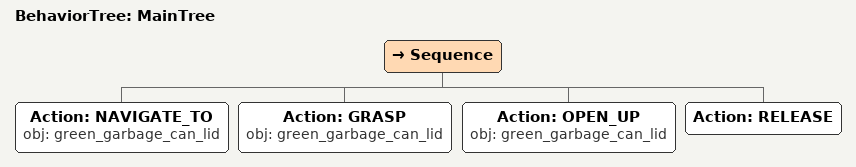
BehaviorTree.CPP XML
<root main_tree_to_execute="MainTree">
  <BehaviorTree ID="MainTree">
    <Sequence>
      <!-- Navigate to green_garbage_can_lid -->
      <Action ID="NAVIGATE_TO" obj="green_garbage_can_lid" />
      <!-- Grasp green_garbage_can_lid -->
      <Action ID="GRASP" obj="green_garbage_can_lid" />
      <!-- Open up green_garbage_can_lid -->
      <Action ID="OPEN_UP" obj="green_garbage_can_lid" />
      <!-- Release -->
      <Action ID="RELEASE" />
    </Sequence>
  </BehaviorTree>
</root>
